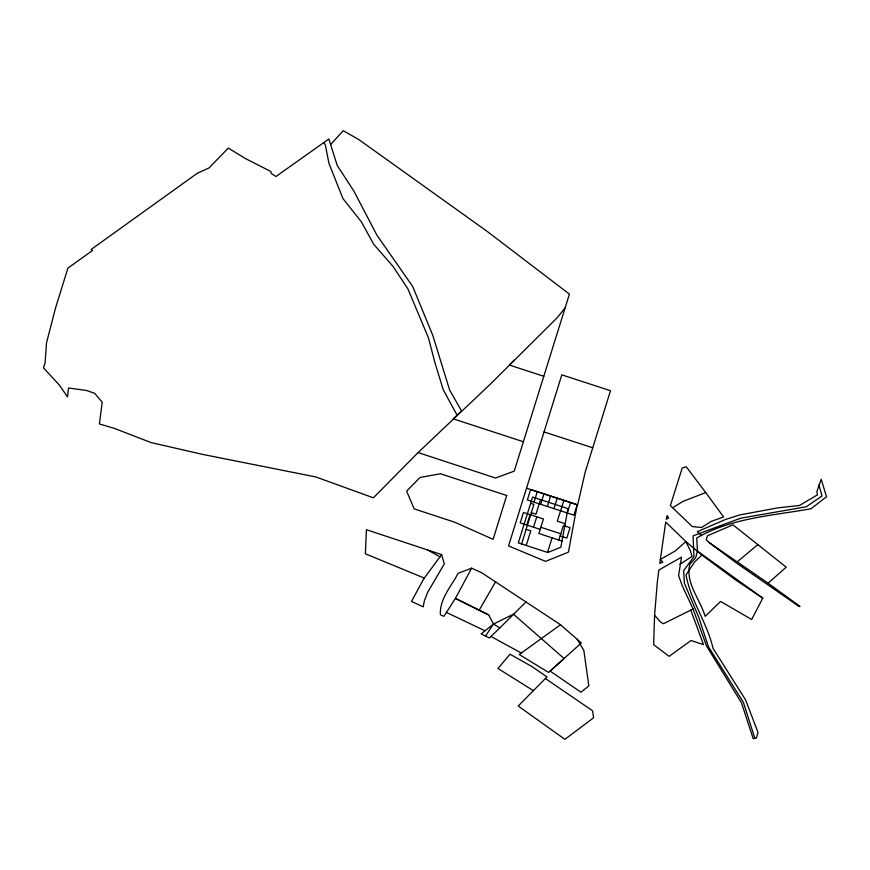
<?xml version="1.0" encoding="UTF-8"?>
<svg xmlns="http://www.w3.org/2000/svg" width="870" height="870" viewBox="0 0 870 870"><rect width="100%" height="100%" fill="white"/><g stroke="black" fill="none" stroke-linecap="round" stroke-linejoin="round"><path stroke-width="1.3" d="M701.59 535.561L697.272 531.69L725.449 519.499L739.935 514.888L777.791 507.873L799.443 505.481L817.474 494.845L816.876 491.583L821.215 479.316L826.5 496.781L811.047 508.743C772.386 515.714 731.42 517.889 696.729 537.975L697.436 551.069L695.663 557.79L689.943 564.043C684.897 582.628 700.241 599.376 705.135 616.351L720.588 601.453L751.713 619.494L762.772 598.114L735.672 579.975L701.894 555.049L694.543 562.063L686.017 574.929C690.66 600.768 707.147 622.605 713.019 648.335L745.612 699.904L757.987 732.453L756.421 737.977L753.202 738.706L741.501 702.851L706.57 646.04L693.075 608.978L682.232 585.738L678.589 575.592L681.514 557.159L658.894 570.035L657.35 581.758L654.577 615.307L653.664 644.713L669.128 656.339L691.019 640.527L703.46 644.594L690.791 610.109M577.212 504.741L573.961 515.17L527.372 499.945L530.624 489.516L577.212 504.741L568.414 552.167L545.544 561.378L508.548 545.914L561.824 374.839L610.479 390.706L585.162 472.225L577.68 504.861L526.557 488.19M526.872 525.045L530.124 514.627M534.028 502.12L537.279 491.691M521.576 543.957L533.886 504.393L530.635 503.328M526.23 545.479L530.787 530.874L526.122 529.351M540.531 499.641L535.985 514.203L531.309 512.669M533.528 527.22L536.779 516.802M540.683 504.296L543.935 493.866M547.339 506.471L550.59 496.041M553.994 508.645L557.246 498.216M547.534 552.439L552.08 537.834M563.901 500.391L557.289 521.163L565.185 523.74M558.866 540.053L563.401 525.502L570.057 527.677L566.805 538.095L560.149 535.92M567.305 512.995L570.557 502.566M471.627 568.186L455.401 598.397L443.885 616.341L440.383 614.731C439.524 598.821 451.269 586.467 458.142 573.286L471.627 568.186L481.697 572.754L560.508 624.747L581.345 642.973L548.589 672.445L519.227 654.512L560.508 624.747M525.937 601.996L499.815 627.912L493.507 624.029L488.679 614.916L455.401 598.397L479.174 610.185L495.606 581.802M485.558 636.068L493.507 624.029L513.441 614.198L564.141 658.546L550.101 671.074L580.942 692.194L588.838 685.919L583.835 650.336L577.017 639.058M441.612 554.614L444.342 563.836L427.703 592.252L424.353 600.92L423.222 606.858L411.51 601.387L423.668 578.952L441.612 554.614L366.422 529.699L365.367 553.788L424.31 578.093M565.13 307.871L557.213 317.713L490.506 383.996L418.089 452.574L373.393 497.803L315.723 476.923L202.351 454.336L151.26 442.634L114.22 428.334L99.387 423.951L102.225 402.212L94.634 393.283L86.424 390.445L68.491 387.998L67.534 396.894L59.312 385.04L43.5 367.869L45.099 362.812L46.512 342.932L55.43 308.35L67.914 268.101L92.448 250.571L91.176 249.451L197.501 173.13L208.974 167.975L228.31 148.096L245.481 158.579L271.016 171.597L271.005 173.271L275.91 176.534L328.838 138.993L337.223 165.42L353.938 191.193L376.819 235.009L412.706 286.524L432.705 335.157L449.627 390.021L461.502 410.89L453.216 418.829L523.403 441.753M330.654 144.507L343.237 130.674L358.897 139.635L487.407 231.561L569.415 294.114L514.235 471.148L495.498 478.021L418.089 452.574M514.105 360.18L509.32 365.019L543.793 376.308M533.375 690.639L497.988 668.497L510.016 654.196L531.951 666.572L546.947 676.925L518.194 706.016L564.891 739.326L593.547 717.826L592.568 710.779L545.37 678.513M499.815 627.912L489.44 637.971L481.11 633.893L493.507 624.029M768.112 583.194L786.197 567.153L732.942 524.827L707.593 535.702L706.19 539.683L708.735 542.293L736.672 563.173L799.204 606.564L800.041 606.423L768.112 583.194L708.735 542.293M737.118 561.933L757.857 544.555M679.861 564.358L692.02 556.408L690.465 550.851L685.832 541.553L665.724 522.076L659.764 563.445L662.886 562.096L660.33 559.421L675.305 550.96L685.832 541.553L701.894 555.049M672.858 507.623L682.787 501.479L705.744 492.572L723.601 516.965L711.279 521.358L701.546 527.503L692.27 526.557L670.368 505.59L682.2 468.049L686.212 466.722L705.744 492.572M693.075 608.978L663.473 623.725L660.798 622.246L654.577 615.307M544.065 431.933L592.764 447.8M540.846 527.274L560.813 533.799M540.183 529.395L520.216 522.87L523.468 512.452L543.435 518.977L538.9 533.528L561.966 541.064M446.419 612.404L485.003 630.793M479.174 610.185L488.679 614.916M491.006 636.448L521.304 653.022M427.551 549.96L440.1 556.854M697.436 551.069L762.772 598.114M457.076 415.142L443.167 389.64L434.685 361.789L428.475 337.897L407.899 288.883L393.109 266.514L373.6 244.122L361.354 221.806L342.9 198.512L329.001 163.593L325.467 145.627L323.999 142.419M754.866 738.325L743.382 702.329L708.463 646.791L698.501 616.612L684.396 583.248L683.657 570.666L693.945 556.582L693.064 535.866L740.533 518.226L806.218 506.775L822.019 496.03L818.909 484.742M567.99 508.613L560.824 547.241L547.741 552.504L518.303 542.88L532.592 497.053L567.99 508.613M667.17 515.964L666.159 519.26L668.725 517.9L667.17 515.964M506.699 495.508L493.105 539.335L454.542 522.152L414.185 508.885L406.605 491.158L420.036 477.489L440.514 473.758L506.699 495.508"/></g></svg>
